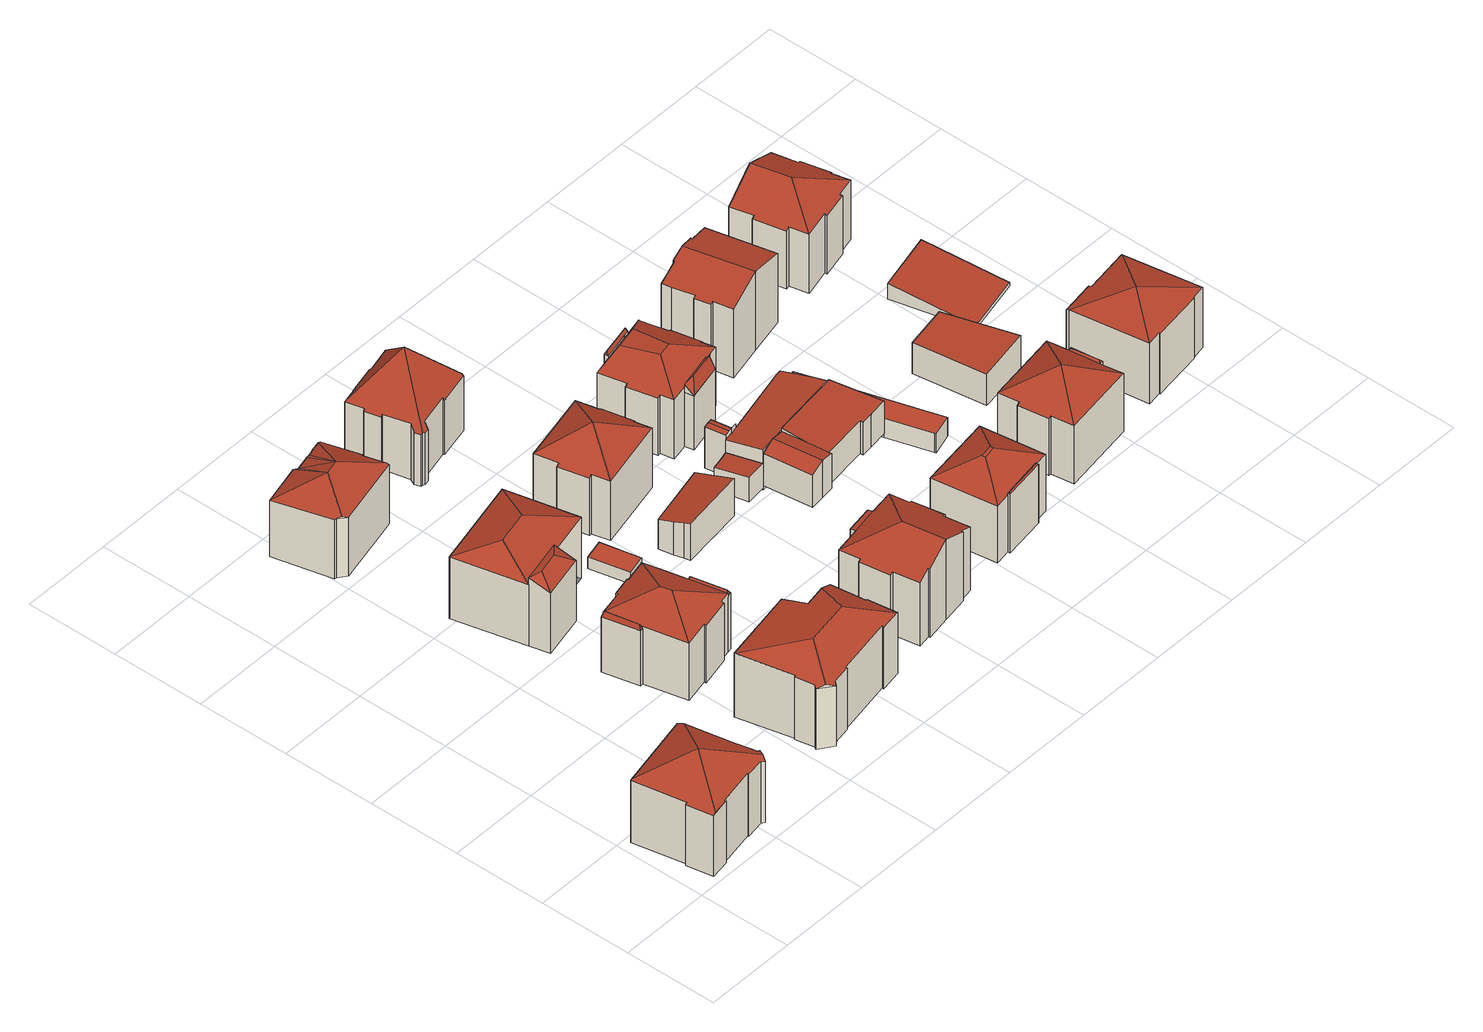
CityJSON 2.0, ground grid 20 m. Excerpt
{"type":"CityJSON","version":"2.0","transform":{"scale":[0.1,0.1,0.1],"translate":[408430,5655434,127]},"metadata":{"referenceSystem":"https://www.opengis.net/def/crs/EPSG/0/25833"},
"CityObjects":{
"building1":{"type":"Building","attributes":{"Dachtyp_tdc":"tdcFreeFormRoof","Gemeindeschluessel":14612000,"Dachneigung":25.8,"QualitaetDacherkennung":57,"Geometrietyp2DReferenz":"3000","measuredHeight":19.15,"function":"31001_9998","roofType":"5000"},"geometry":[{"type":"Solid","lod":"2","boundaries":[[[[0,1,2,3]],[[1,4,5,2]],[[4,6,7,5]],[[6,8,9,7]],[[8,10,11,9]],[[10,12,13,11]],[[12,14,15,13]],[[14,16,17,15]],[[16,18,19,17]],[[18,20,21,19]],[[20,22,23,21]],[[22,24,25,23]],[[24,26,27,25]],[[26,28,29,27]],[[28,0,3,29]],[[30,31,22,32]],[[33,0,28,26,24,31,30]],[[34,12,10,8,6,4,1,33,30]],[[14,34,30,32,20,18,16]],[[14,12,34]],[[22,20,32]],[[24,22,31]],[[1,0,33]],[[3,2,5,7,9,11,13,15,17,19,21,23,25,27,29]]]],"semantics":{"surfaces":[{"type":"WallSurface"},{"type":"RoofSurface"},{"type":"GroundSurface"}],"values":[[0,0,0,0,0,0,0,0,0,0,0,0,0,0,0,1,1,1,1,0,0,0,0,2]]}}]},
"building2":{"type":"Building","attributes":{"Gemeindeschluessel":14612000,"Geometrietyp2DReferenz":"3000","function":"31001_9998","roofType":"9999"},"children":["building2-1","building2-2","building2-3"]},
"building2-1":{"type":"BuildingPart","attributes":{"Dachtyp_tdc":"tdcFreeFormRoof","Dachneigung":64.78,"QualitaetDacherkennung":21,"Geometrietyp2DReferenz":"3000","measuredHeight":14.37,"roofType":"5000"},"parents":["building2"],"geometry":[{"type":"MultiSurface","lod":"2","boundaries":[[[35,36,37,38]],[[36,39,40,37]],[[41,35,38,42]],[[43,36,44]],[[45,44,36,35]],[[45,35,41]],[[41,39,43,44,45]],[[36,43,39]],[[38,37,40,42]]],"semantics":{"surfaces":[{"type":"WallSurface"},{"type":"RoofSurface"},{"type":"GroundSurface"}],"values":[0,0,0,1,1,1,1,0,2]}}]},
"building2-2":{"type":"BuildingPart","attributes":{"Dachtyp_tdc":"tdcHipRoof","Dachneigung":25.88,"QualitaetDacherkennung":59,"Geometrietyp2DReferenz":"3000","measuredHeight":17.31,"roofType":"3200"},"parents":["building2"],"geometry":[{"type":"MultiSurface","lod":"2","boundaries":[[[46,47,48,49]],[[47,50,51,48]],[[50,52,41,42,51]],[[53,40,39]],[[53,54,55,40]],[[54,56,57,55]],[[56,58,59,57]],[[58,60,61,59]],[[60,62,63,61]],[[62,64,65,66,63]],[[67,68,69]],[[67,70,71,68]],[[70,72,73,71]],[[72,74,75,73]],[[74,76,77,75]],[[76,78,79,77]],[[78,80,81,79]],[[80,82,83,81]],[[82,46,49,83]],[[78,76,74,72,70,67,84]],[[62,60,58,56,54,53,85]],[[67,64,62,85,84]],[[53,52,50,47,46,82,80,78,84,85]],[[49,48,51,42,40,55,57,59,61,63,66,68,71,73,75,77,79,81,83]]],"semantics":{"surfaces":[{"type":"WallSurface"},{"type":"RoofSurface"},{"type":"GroundSurface"}],"values":[0,0,0,0,0,0,0,0,0,0,0,0,0,0,0,0,0,0,0,1,1,1,1,2]}}]},
"building2-3":{"type":"BuildingPart","attributes":{"Dachtyp_tdc":"tdcFreeFormRoof","Dachneigung":71.68,"QualitaetDacherkennung":21,"Geometrietyp2DReferenz":"3000","measuredHeight":14.29,"roofType":"5000"},"parents":["building2"],"geometry":[{"type":"MultiSurface","lod":"2","boundaries":[[[86,87,88,89]],[[87,69,68,88]],[[65,86,89,66]],[[69,87,90]],[[91,90,87,86]],[[91,86,65]],[[65,69,90,91]],[[89,88,68,66]]],"semantics":{"surfaces":[{"type":"WallSurface"},{"type":"RoofSurface"},{"type":"GroundSurface"}],"values":[0,0,0,1,1,1,1,2]}}]},
"building3":{"type":"Building","attributes":{"Dachtyp_tdc":"tdcFreeFormRoof","Gemeindeschluessel":14612000,"Dachneigung":15.31,"QualitaetDacherkennung":35,"Geometrietyp2DReferenz":"3000","measuredHeight":18.5,"function":"31001_9998","roofType":"5000"},"geometry":[{"type":"Solid","lod":"2","boundaries":[[[[92,93,94,95]],[[93,96,97,94]],[[96,98,99,97]],[[98,100,101,99]],[[100,102,103,101]],[[102,104,105,103]],[[104,106,107,105]],[[106,108,109,107]],[[108,110,111,109]],[[110,112,113,111]],[[112,114,115,113]],[[114,116,117,115]],[[116,118,119,117]],[[118,120,121,119]],[[120,122,123,121]],[[122,124,125,123]],[[124,92,95,125]],[[126,120,118,116,114,127,128]],[[102,100,129,130,131,106,104]],[[128,127,112,110,108,131,130]],[[124,122,126,128,130,129,98,96,93,92]],[[100,98,129]],[[108,106,131]],[[114,112,127]],[[122,120,126]],[[95,94,97,99,101,103,105,107,109,111,113,115,117,119,121,123,125]]]],"semantics":{"surfaces":[{"type":"WallSurface"},{"type":"RoofSurface"},{"type":"GroundSurface"}],"values":[[0,0,0,0,0,0,0,0,0,0,0,0,0,0,0,0,0,1,1,1,1,0,0,0,0,2]]}}]},
"building4":{"type":"Building","attributes":{"Gemeindeschluessel":14612000,"Geometrietyp2DReferenz":"3000","function":"31001_9998","roofType":"9999"},"children":["building4-1","building4-2"]},
"building4-1":{"type":"BuildingPart","attributes":{"Dachtyp_tdc":"tdcHipRoof","Dachneigung":22.79,"QualitaetDacherkennung":57,"Geometrietyp2DReferenz":"3000","measuredHeight":18.11,"roofType":"3200"},"parents":["building4"],"geometry":[{"type":"MultiSurface","lod":"2","boundaries":[[[132,133,134,135]],[[133,136,137,134]],[[138,132,135,139]],[[136,133,140]],[[132,138,141]],[[133,132,141,140]],[[138,142,136,140,141]],[[135,134,137,143,139]]],"semantics":{"surfaces":[{"type":"WallSurface"},{"type":"RoofSurface"},{"type":"GroundSurface"}],"values":[0,0,0,1,1,1,1,2]}}]},
"building4-2":{"type":"BuildingPart","attributes":{"Dachtyp_tdc":"tdcHipRoof","Dachneigung":39.64,"QualitaetDacherkennung":35,"Geometrietyp2DReferenz":"3000","measuredHeight":16.79,"roofType":"3200"},"parents":["building4"],"geometry":[{"type":"MultiSurface","lod":"2","boundaries":[[[144,145,146,147]],[[145,148,138,139,146]],[[149,144,147,143,142]],[[148,145,150]],[[144,149,151]],[[145,144,151,150]],[[149,148,150,151]],[[147,146,139,143]]],"semantics":{"surfaces":[{"type":"WallSurface"},{"type":"RoofSurface"},{"type":"GroundSurface"}],"values":[0,0,0,1,1,1,1,2]}}]},
"building5":{"type":"Building","attributes":{"Dachtyp_tdc":"tdcFreeFormRoof","Gemeindeschluessel":14612000,"Dachneigung":26.61,"QualitaetDacherkennung":55,"Geometrietyp2DReferenz":"3000","measuredHeight":17.45,"function":"31001_9998","roofType":"5000"},"geometry":[{"type":"Solid","lod":"2","boundaries":[[[[152,153,154,155]],[[153,156,157,154]],[[156,158,159,157]],[[158,160,161,159]],[[160,162,163,161]],[[162,164,165,163]],[[164,166,167,165]],[[166,168,169,167]],[[168,170,171,169]],[[170,172,173,171]],[[172,174,175,173]],[[174,176,177,175]],[[176,178,179,177]],[[178,180,181,179]],[[180,152,155,181]],[[152,182,183,156,153]],[[172,184,185,186,176,174]],[[178,186,185,183,182,180]],[[166,170,168]],[[164,184,170,166]],[[164,185,184]],[[162,185,164]],[[160,185,162]],[[160,183,185]],[[158,183,160]],[[183,158,156]],[[178,176,186]],[[172,170,184]],[[152,180,182]],[[155,154,157,159,161,163,165,167,169,171,173,175,177,179,181]]]],"semantics":{"surfaces":[{"type":"WallSurface"},{"type":"RoofSurface"},{"type":"GroundSurface"}],"values":[[0,0,0,0,0,0,0,0,0,0,0,0,0,0,0,1,1,1,1,1,1,1,1,1,1,1,0,0,0,2]]}}]},
"building6":{"type":"Building","attributes":{"Dachtyp_tdc":"tdcPolyFlatRoof","Gemeindeschluessel":14612000,"Dachneigung":0,"QualitaetDacherkennung":83,"Geometrietyp2DReferenz":"3000","measuredHeight":2.85,"function":"31001_9998","roofType":"1000"},"geometry":[{"type":"Solid","lod":"2","boundaries":[[[[187,188,189,190]],[[188,191,192,189]],[[191,193,194,192]],[[193,187,190,194]],[[193,191,188,187]],[[190,189,192,194]]]],"semantics":{"surfaces":[{"type":"WallSurface"},{"type":"RoofSurface"},{"type":"GroundSurface"}],"values":[[0,0,0,0,1,2]]}}]},
"building7":{"type":"Building","attributes":{"Gemeindeschluessel":14612000,"Geometrietyp2DReferenz":"3000","function":"31001_9998","roofType":"9999"},"children":["building7-1","building7-2"]},
"building7-1":{"type":"BuildingPart","attributes":{"Dachtyp_tdc":"tdcHipAndGableRoof","Dachneigung":23.92,"QualitaetDacherkennung":34,"Geometrietyp2DReferenz":"3000","measuredHeight":19.04,"roofType":"5000"},"parents":["building7"],"geometry":[{"type":"MultiSurface","lod":"2","boundaries":[[[195,196,197,198]],[[196,199,200,197]],[[199,201,202,200]],[[201,203,204,202]],[[203,205,206,204]],[[205,207,208,206]],[[207,209,210,208]],[[209,211,212,210]],[[211,213,214,212]],[[213,215,216,214]],[[215,217,218,216]],[[217,219,220,218]],[[219,221,222,220]],[[221,223,224,225,222]],[[226,227,228,229,230]],[[227,231,232,228]],[[231,233,234,232]],[[233,195,198,234]],[[227,226,223,221,235]],[[221,219,217,215,213,211,209,207,205,235]],[[205,203,201,199,196,195,233,231,227,235]],[[198,197,200,202,204,206,208,210,212,214,216,218,220,222,225,229,228,232,234]]],"semantics":{"surfaces":[{"type":"WallSurface"},{"type":"RoofSurface"},{"type":"GroundSurface"}],"values":[0,0,0,0,0,0,0,0,0,0,0,0,0,0,0,0,0,0,1,1,1,2]}}]},
"building7-2":{"type":"BuildingPart","attributes":{"Dachtyp_tdc":"tdcPolyFlatRoof","Dachneigung":10.56,"QualitaetDacherkennung":26,"Geometrietyp2DReferenz":"3000","measuredHeight":14.96,"roofType":"2100"},"parents":["building7"],"geometry":[{"type":"MultiSurface","lod":"2","boundaries":[[[224,236,237,225]],[[236,238,239,237]],[[238,230,229,239]],[[230,238,236,224]],[[225,237,239,229]]],"semantics":{"surfaces":[{"type":"WallSurface"},{"type":"RoofSurface"},{"type":"GroundSurface"}],"values":[0,0,0,1,2]}}]},
"building8":{"type":"Building","attributes":{"Dachtyp_tdc":"tdcPolyFlatRoof","Gemeindeschluessel":14612000,"Dachneigung":13.71,"QualitaetDacherkennung":76,"Geometrietyp2DReferenz":"3000","measuredHeight":9.04,"function":"31001_9998","roofType":"2100"},"geometry":[{"type":"Solid","lod":"2","boundaries":[[[[240,241,242,243]],[[241,244,245,242]],[[244,246,247,245]],[[246,248,249,247]],[[248,250,251,249]],[[250,240,243,251]],[[250,248,246,244,241,240]],[[243,242,245,247,249,251]]]],"semantics":{"surfaces":[{"type":"WallSurface"},{"type":"RoofSurface"},{"type":"GroundSurface"}],"values":[[0,0,0,0,0,0,1,2]]}}]},
"building9":{"type":"Building","attributes":{"Dachtyp_tdc":"tdcTentRoof","Gemeindeschluessel":14612000,"Dachneigung":29.98,"QualitaetDacherkennung":61,"Geometrietyp2DReferenz":"3000","measuredHeight":18.69,"function":"31001_9998","roofType":"3500"},"geometry":[{"type":"Solid","lod":"2","boundaries":[[[[252,253,254,255]],[[253,256,257,254]],[[256,258,259,257]],[[258,260,261,259]],[[260,262,263,261]],[[262,264,265,263]],[[264,266,267,265]],[[266,268,269,267]],[[268,270,271,269]],[[270,272,273,271]],[[272,274,275,273]],[[274,252,255,275]],[[260,258,256,253,252,274,276]],[[262,260,276]],[[272,270,268,266,264,262,276]],[[274,272,276]],[[255,254,257,259,261,263,265,267,269,271,273,275]]]],"semantics":{"surfaces":[{"type":"WallSurface"},{"type":"RoofSurface"},{"type":"GroundSurface"}],"values":[[0,0,0,0,0,0,0,0,0,0,0,0,1,1,1,1,2]]}}]},
"building10":{"type":"Building","attributes":{"Dachtyp_tdc":"tdcTentRoof","Gemeindeschluessel":14612000,"Dachneigung":52.55,"QualitaetDacherkennung":49,"Geometrietyp2DReferenz":"3000","measuredHeight":23.09,"function":"31001_9998","roofType":"4000"},"geometry":[{"type":"Solid","lod":"2","boundaries":[[[[277,278,279,280]],[[278,281,282,279]],[[281,283,284,282]],[[283,285,286,284]],[[285,287,288,286]],[[287,289,290,288]],[[289,291,292,290]],[[291,293,294,292]],[[293,295,296,294]],[[295,297,298,296]],[[297,299,300,298]],[[299,301,302,300]],[[301,303,304,302]],[[303,305,306,304]],[[305,307,308,306]],[[307,309,310,308]],[[309,311,312,310]],[[311,313,314,312]],[[313,315,316,314]],[[315,317,318,316]],[[317,319,320,318]],[[319,321,322,320]],[[321,323,324,322]],[[323,325,326,324]],[[325,277,280,326]],[[297,295,293,291,289,287,327]],[[307,305,303,301,299,297,327]],[[321,319,317,315,313,311,309,307,327]],[[287,285,283,281,278,277,325,323,321,327]],[[280,279,282,284,286,288,290,292,294,296,298,300,302,304,306,308,310,312,314,316,318,320,322,324,326]]]],"semantics":{"surfaces":[{"type":"WallSurface"},{"type":"RoofSurface"},{"type":"GroundSurface"}],"values":[[0,0,0,0,0,0,0,0,0,0,0,0,0,0,0,0,0,0,0,0,0,0,0,0,0,1,1,1,1,2]]}}]},
"building11":{"type":"Building","attributes":{"Dachtyp_tdc":"tdcPolyFlatRoof","Gemeindeschluessel":14612000,"Dachneigung":4.1,"QualitaetDacherkennung":67,"Geometrietyp2DReferenz":"3000","measuredHeight":5.88,"function":"31001_9998","roofType":"2100"},"geometry":[{"type":"Solid","lod":"2","boundaries":[[[[328,329,330,331]],[[329,332,333,330]],[[332,334,335,333]],[[334,336,337,335]],[[336,328,331,337]],[[336,334,332,329,328]],[[331,330,333,335,337]]]],"semantics":{"surfaces":[{"type":"WallSurface"},{"type":"RoofSurface"},{"type":"GroundSurface"}],"values":[[0,0,0,0,0,1,2]]}}]},
"building12":{"type":"Building","attributes":{"Gemeindeschluessel":14612000,"Geometrietyp2DReferenz":"3000","function":"31001_9998","roofType":"9999"},"children":["building12-1","building12-2"]},
"building12-1":{"type":"BuildingPart","attributes":{"Dachtyp_tdc":"tdcCutTentRoof","Dachneigung":26.69,"QualitaetDacherkennung":67,"Geometrietyp2DReferenz":"3000","measuredHeight":16.82,"roofType":"9999"},"parents":["building12"],"geometry":[{"type":"MultiSurface","lod":"2","boundaries":[[[338,339,340,341]],[[339,342,343,340]],[[342,344,345,343]],[[344,346,347,345]],[[346,348,349,347]],[[342,339,350,351]],[[344,342,351,352]],[[346,344,352,353]],[[339,338,348,346,353,350]],[[353,352,351,350]],[[341,340,343,345,347,349]]],"semantics":{"surfaces":[{"type":"WallSurface"},{"type":"RoofSurface"},{"type":"GroundSurface"}],"values":[0,0,0,0,0,1,1,1,1,1,2]}}]},
"building12-2":{"type":"BuildingPart","attributes":{"Dachtyp_tdc":"tdcFreeFormRoof","Dachneigung":45.88,"QualitaetDacherkennung":17,"Geometrietyp2DReferenz":"3000","measuredHeight":14.28,"roofType":"5000"},"parents":["building12"],"geometry":[{"type":"MultiSurface","lod":"2","boundaries":[[[354,355,356,349,348]],[[355,357,358,356]],[[357,359,338,341,358]],[[360,359,357]],[[361,360,357,355]],[[361,355,354]],[[360,361,354,359]],[[349,356,358,341]]],"semantics":{"surfaces":[{"type":"WallSurface"},{"type":"RoofSurface"},{"type":"GroundSurface"}],"values":[0,0,0,1,1,1,1,2]}}]},
"building13":{"type":"Building","attributes":{"Gemeindeschluessel":14612000,"Geometrietyp2DReferenz":"3000","function":"31001_9998","roofType":"9999"},"children":["building13-1","building13-2","building13-3"]},
"building13-1":{"type":"BuildingPart","attributes":{"Dachtyp_tdc":"tdcFreeFormRoof","Dachneigung":65.72,"QualitaetDacherkennung":7,"Geometrietyp2DReferenz":"3000","measuredHeight":15.41,"roofType":"5000"},"parents":["building13"],"geometry":[{"type":"MultiSurface","lod":"2","boundaries":[[[362,363,364,365]],[[363,366,367,364]],[[366,368,367]],[[369,362,365,370,371]],[[372,366,363]],[[373,372,363,362]],[[373,362,369]],[[372,373,369,366]],[[365,364,367,370]]],"semantics":{"surfaces":[{"type":"WallSurface"},{"type":"RoofSurface"},{"type":"GroundSurface"}],"values":[0,0,0,0,1,1,1,1,2]}}]},
"building13-2":{"type":"BuildingPart","attributes":{"Dachtyp_tdc":"tdcHipAndGableRoof","Dachneigung":66.02,"QualitaetDacherkennung":31,"Geometrietyp2DReferenz":"3000","measuredHeight":15.55,"roofType":"5000"},"parents":["building13"],"geometry":[{"type":"MultiSurface","lod":"2","boundaries":[[[374,375,376,377]],[[378,379,380,381]],[[379,382,383,380]],[[382,374,377,383]],[[384,385,386]],[[382,387,388,386,385]],[[384,386,388,389]],[[378,390,389,388,387,379]],[[379,387,382]],[[374,385,384,375]],[[382,385,374]],[[384,391,375]],[[377,376,381,380,383]]],"semantics":{"surfaces":[{"type":"WallSurface"},{"type":"RoofSurface"},{"type":"GroundSurface"}],"values":[0,0,0,0,1,1,1,0,0,0,0,0,2]}}]},
"building13-3":{"type":"BuildingPart","attributes":{"Dachtyp_tdc":"tdcCutTentRoof","Dachneigung":28.32,"QualitaetDacherkennung":54,"Geometrietyp2DReferenz":"3000","measuredHeight":17.52,"roofType":"9999"},"parents":["building13"],"geometry":[{"type":"MultiSurface","lod":"2","boundaries":[[[392,393,394,395]],[[393,396,397,394]],[[396,398,399,397]],[[398,400,401,399]],[[400,402,403,401]],[[402,404,405,403]],[[404,390,378,381,405]],[[391,376,375]],[[391,406,407,376]],[[406,408,409,407]],[[408,410,411,409]],[[410,412,413,411]],[[412,414,415,413]],[[414,416,417,415]],[[416,418,370,417]],[[418,371,370]],[[368,419,367]],[[419,420,421,367]],[[420,422,423,421]],[[422,424,425,423]],[[424,392,395,425]],[[406,391,390,404,402,400,426,427]],[[416,414,412,410,408,406,427,428]],[[420,419,368,371,418,416,428,429]],[[400,398,396,393,392,424,422,420,429,426]],[[429,428,427,426]],[[395,394,397,399,401,403,405,381,376,407,409,411,413,415,417,370,367,421,423,425]]],"semantics":{"surfaces":[{"type":"WallSurface"},{"type":"RoofSurface"},{"type":"GroundSurface"}],"values":[0,0,0,0,0,0,0,0,0,0,0,0,0,0,0,0,0,0,0,0,0,1,1,1,1,1,2]}}]},
"building14":{"type":"Building","attributes":{"Gemeindeschluessel":14612000,"Geometrietyp2DReferenz":"3000","function":"31001_9998","roofType":"9999"},"children":["building14-1","building14-2"]},
"building14-1":{"type":"BuildingPart","attributes":{"Dachtyp_tdc":"tdcGableRoof","Dachneigung":20.46,"QualitaetDacherkennung":71,"Geometrietyp2DReferenz":"3000","measuredHeight":8.79,"roofType":"3100"},"parents":["building14"],"geometry":[{"type":"MultiSurface","lod":"2","boundaries":[[[430,431,432,433]],[[431,434,435,432]],[[434,436,437,435]],[[436,438,439,437]],[[438,440,441,439]],[[440,442,443,441]],[[430,433,444]],[[440,438,436,434]],[[434,431,430,445,442,440]],[[432,435,437,439,441,443,433]]],"semantics":{"surfaces":[{"type":"WallSurface"},{"type":"RoofSurface"},{"type":"GroundSurface"}],"values":[0,0,0,0,0,0,0,1,1,2]}}]},
"building14-2":{"type":"BuildingPart","attributes":{"Dachtyp_tdc":"tdcPolyFlatRoof","Dachneigung":7.55,"QualitaetDacherkennung":71,"Geometrietyp2DReferenz":"3000","measuredHeight":9.02,"roofType":"2100"},"parents":["building14"],"geometry":[{"type":"MultiSurface","lod":"2","boundaries":[[[446,447,448,449]],[[447,444,433,448]],[[450,451,452,443,442]],[[451,453,454,452]],[[453,455,456,454]],[[455,457,458,456]],[[457,446,449,458]],[[457,455,453,451,450,445,444,447,446]],[[449,448,433,443,452,454,456,458]]],"semantics":{"surfaces":[{"type":"WallSurface"},{"type":"RoofSurface"},{"type":"GroundSurface"}],"values":[0,0,0,0,0,0,0,1,2]}}]},
"building15":{"type":"Building","attributes":{"Gemeindeschluessel":14612000,"Geometrietyp2DReferenz":"3000","function":"31001_9998","roofType":"9999"},"children":["building15-1","building15-2"]},
"building15-1":{"type":"BuildingPart","attributes":{"Dachtyp_tdc":"tdcPolyFlatRoof","Dachneigung":6.27,"QualitaetDacherkennung":76,"Geometrietyp2DReferenz":"3000","measuredHeight":9.76,"roofType":"2100"},"parents":["building15"],"geometry":[{"type":"MultiSurface","lod":"2","boundaries":[[[459,460,461,462]],[[460,463,464,461]],[[463,465,466,464]],[[465,467,468,466]],[[467,469,470,468]],[[469,471,472,470]],[[471,473,474,472]],[[473,475,476,474]],[[475,477,478,476]],[[475,473,471,469,467,465,463,460,459,479,477]],[[478,480,462,461,464,466,468,470,472,474,476]]],"semantics":{"surfaces":[{"type":"WallSurface"},{"type":"RoofSurface"},{"type":"GroundSurface"}],"values":[0,0,0,0,0,0,0,0,0,1,2]}}]},
"building15-2":{"type":"BuildingPart","attributes":{"Dachtyp_tdc":"tdcGableRoof","Dachneigung":10.71,"QualitaetDacherkennung":65,"Geometrietyp2DReferenz":"3000","measuredHeight":10.07,"roofType":"3100"},"parents":["building15"],"geometry":[{"type":"MultiSurface","lod":"2","boundaries":[[[481,459,462]],[[482,483,484,478,477]],[[483,485,486,484]],[[485,487,488,486]],[[487,489,490,488]],[[489,481,462,490]],[[485,483,482,491]],[[491,481,489,487,485]],[[462,480,478,484,486,488,490]]],"semantics":{"surfaces":[{"type":"WallSurface"},{"type":"RoofSurface"},{"type":"GroundSurface"}],"values":[0,0,0,0,0,0,1,1,2]}}]},
"building16":{"type":"Building","attributes":{"Dachtyp_tdc":"tdcPolyFlatRoof","Gemeindeschluessel":14612000,"Dachneigung":0,"QualitaetDacherkennung":77,"Geometrietyp2DReferenz":"3000","measuredHeight":4.49,"function":"31001_9998","roofType":"1000"},"geometry":[{"type":"Solid","lod":"2","boundaries":[[[[492,493,494,466]],[[493,495,496,494]],[[495,497,498,496]],[[497,499,500,498]],[[499,501,502,500]],[[501,503,504,502]],[[503,505,470,504]],[[505,506,468,470]],[[506,492,466,468]],[[506,505,503,501,499,497,495,493,492]],[[466,494,496,498,500,502,504,470,468]]]],"semantics":{"surfaces":[{"type":"WallSurface"},{"type":"RoofSurface"},{"type":"GroundSurface"}],"values":[[0,0,0,0,0,0,0,0,0,1,2]]}}]},
"building17":{"type":"Building","attributes":{"Gemeindeschluessel":14612000,"Geometrietyp2DReferenz":"3000","function":"31001_9998","roofType":"9999"},"children":["building17-1","building17-2"]},
"building17-1":{"type":"BuildingPart","attributes":{"Dachtyp_tdc":"tdcTentRoof","Dachneigung":28.82,"QualitaetDacherkennung":59,"Geometrietyp2DReferenz":"3000","measuredHeight":18.32,"roofType":"3500"},"parents":["building17"],"geometry":[{"type":"MultiSurface","lod":"2","boundaries":[[[507,508,509,510]],[[507,511,512,508]],[[513,514,515,516]],[[511,517,518,512]],[[517,519,520,518]],[[519,513,516,520]],[[514,521,522,515]],[[521,523,524,522]],[[523,525,526,524]],[[523,521,527]],[[507,510,525,523,527]],[[511,507,527]],[[521,514,513,519,517,511,527]],[[526,509,508,512,518,520,516,515,522,524]]],"semantics":{"surfaces":[{"type":"WallSurface"},{"type":"RoofSurface"},{"type":"GroundSurface"}],"values":[0,0,0,0,0,0,0,0,0,1,1,1,1,2]}}]},
"building17-2":{"type":"BuildingPart","attributes":{"Dachtyp_tdc":"tdcFreeFormRoof","Dachneigung":35.65,"QualitaetDacherkennung":28,"Geometrietyp2DReferenz":"3000","measuredHeight":14.12,"roofType":"5000"},"parents":["building17"],"geometry":[{"type":"MultiSurface","lod":"2","boundaries":[[[525,528,529,526]],[[528,530,531,529]],[[530,510,509,531]],[[532,510,530]],[[533,532,530,528]],[[533,528,525]],[[532,533,525,510]],[[526,529,531,509]]],"semantics":{"surfaces":[{"type":"WallSurface"},{"type":"RoofSurface"},{"type":"GroundSurface"}],"values":[0,0,0,1,1,1,1,2]}}]},
"building18":{"type":"Building","attributes":{"Dachtyp_tdc":"tdcGableRoof","Gemeindeschluessel":14612000,"Dachneigung":15.9,"QualitaetDacherkennung":39,"Geometrietyp2DReferenz":"3000","measuredHeight":18.76,"function":"31001_9998","roofType":"3100"},"geometry":[{"type":"Solid","lod":"2","boundaries":[[[[534,535,536,537]],[[535,538,539,536]],[[538,540,541,539]],[[540,542,543,541]],[[542,544,545,543]],[[544,546,547,545]],[[546,548,549,547]],[[548,550,551,549]],[[550,552,553,551]],[[552,554,555,553]],[[554,556,557,555]],[[556,558,559,557]],[[558,560,561,559]],[[560,562,563,561]],[[556,554,552,550,548,546,544,542]],[[542,540,538,535,534,564,565,566,562,560,558,556]],[[563,567,568,569,537,536,539,541,543,545,547,549,551,553,555,557,559,561]],[[562,566,567,563]],[[566,565,568,567]],[[565,564,569,568]],[[564,534,537,569]]]],"semantics":{"surfaces":[{"type":"WallSurface"},{"type":"RoofSurface"},{"type":"GroundSurface"}],"values":[[0,0,0,0,0,0,0,0,0,0,0,0,0,0,1,1,2,0,0,0,0]]}}]},
"building19":{"type":"Building","attributes":{"Dachtyp_tdc":"tdcPolyFlatRoof","Gemeindeschluessel":14612000,"Dachneigung":3.82,"QualitaetDacherkennung":78,"Geometrietyp2DReferenz":"3000","measuredHeight":8.15,"function":"31001_9998","roofType":"2100"},"geometry":[{"type":"Solid","lod":"2","boundaries":[[[[570,571,572,573]],[[571,574,575,572]],[[574,576,577,575]],[[576,570,573,577]],[[576,574,571,570]],[[573,572,575,577]]]],"semantics":{"surfaces":[{"type":"WallSurface"},{"type":"RoofSurface"},{"type":"GroundSurface"}],"values":[[0,0,0,0,1,2]]}}]},
"building20":{"type":"Building","attributes":{"Dachtyp_tdc":"tdcTentRoof","Gemeindeschluessel":14612000,"Dachneigung":19.88,"QualitaetDacherkennung":52,"Geometrietyp2DReferenz":"3000","measuredHeight":17.25,"function":"31001_9998","roofType":"3500"},"geometry":[{"type":"Solid","lod":"2","boundaries":[[[[578,579,580,581]],[[579,582,583,580]],[[582,584,585,583]],[[584,586,587,585]],[[586,588,589,587]],[[588,590,591,589]],[[590,592,593,591]],[[592,594,595,593]],[[594,596,597,595]],[[596,598,599,597]],[[598,578,581,599]],[[586,584,582,579,578,598,600]],[[588,586,600]],[[596,594,592,590,588,600]],[[581,580,583,585,587,589,591,593,595,597,599]],[[598,596,600]]]],"semantics":{"surfaces":[{"type":"WallSurface"},{"type":"RoofSurface"},{"type":"GroundSurface"}],"values":[[0,0,0,0,0,0,0,0,0,0,0,1,1,1,2,1]]}}]},
"building21":{"type":"Building","attributes":{"Dachtyp_tdc":"tdcHipAndGableRoof","Gemeindeschluessel":14612000,"Dachneigung":26.3,"QualitaetDacherkennung":46,"Geometrietyp2DReferenz":"3000","measuredHeight":18.09,"function":"31001_9998","roofType":"5000"},"geometry":[{"type":"Solid","lod":"2","boundaries":[[[[601,602,603,604]],[[602,605,606,603]],[[605,607,608,606]],[[607,609,610,608]],[[609,611,612,610]],[[611,613,614,612]],[[613,615,616,614]],[[615,617,618,616]],[[617,619,620,618]],[[619,621,622,620]],[[621,623,624,622]],[[623,625,626,624]],[[625,627,628,626]],[[627,629,630,628]],[[629,631,632,630]],[[631,633,634,632]],[[633,601,604,634]],[[629,627,625,623,621,619,635]],[[619,617,615,613,611,609,607,635]],[[607,605,602,601,633,631,629,635]],[[604,603,606,608,610,612,614,616,618,620,622,624,626,628,630,632,634]]]],"semantics":{"surfaces":[{"type":"WallSurface"},{"type":"RoofSurface"},{"type":"GroundSurface"}],"values":[[0,0,0,0,0,0,0,0,0,0,0,0,0,0,0,0,0,1,1,1,2]]}}]},
"building22":{"type":"Building","attributes":{"Dachtyp_tdc":"tdcPolyFlatRoof","Gemeindeschluessel":14612000,"Dachneigung":9.25,"QualitaetDacherkennung":54,"Geometrietyp2DReferenz":"3000","measuredHeight":3.67,"function":"31001_9998","roofType":"2100"},"geometry":[{"type":"Solid","lod":"2","boundaries":[[[[636,637,638,639]],[[637,640,641,638]],[[640,642,643,641]],[[642,636,639,643]],[[642,640,637,636]],[[639,638,641,643]]]],"semantics":{"surfaces":[{"type":"WallSurface"},{"type":"RoofSurface"},{"type":"GroundSurface"}],"values":[[0,0,0,0,1,2]]}}]}
},
"vertices":[
[219,54,165],[203,28,165],[203,28,20],[219,54,20],[196,32,167],[196,32,20],[156,25,168],[156,25,20],[156,28,169],[156,28,20],[76,13,169],[76,13,20],[77,10,168],[77,10,20],[36,3,165],[36,3,20],[25,60,165],[25,60,20],[29,61,167],[29,61,20],[8,173,168],[8,173,20],[176,210,166],[176,210,20],[201,93,170],[201,93,20],[203,93,169],[203,93,20],[213,55,168],[213,55,20],[113,107,211],[178,197,173],[9,173,169],[211,40,170],[42,4,168],
[492,456,151],[510,374,151],[510,374,18],[492,456,18],[501,372,151],[501,372,18],[483,454,151],[483,454,18],[501,372,152],[504,377,161],[488,450,161],
[468,522,157],[468,518,157],[468,518,18],[468,522,18],[471,508,157],[471,508,18],[483,454,157],[501,372,158],[478,367,157],[478,367,18],[479,362,155],[479,362,18],[414,348,154],[414,348,18],[413,352,156],[413,352,18],[359,340,155],[359,340,18],[338,431,155],[338,431,150],[338,431,18],[321,509,155],[321,509,18],[321,509,150],[374,520,156],[374,520,18],[373,525,154],[373,525,18],[415,534,155],[415,534,18],[415,530,157],[415,530,18],[463,541,157],[463,541,18],[464,537,157],[464,537,18],[466,528,157],[466,528,18],[409,451,191],[414,428,191],
[332,430,150],[314,507,150],[314,507,18],[332,430,18],[319,505,161],[334,434,161],
[485,83,164],[486,81,163],[486,81,16],[485,83,16],[445,74,163],[445,74,16],[440,67,160],[440,67,16],[410,88,161],[410,88,16],[414,94,164],[414,94,16],[405,134,165],[405,134,16],[408,135,167],[408,135,16],[380,253,169],[380,253,16],[542,283,169],[542,283,16],[552,229,184],[552,229,16],[627,243,169],[627,243,16],[640,171,166],[640,171,16],[645,172,163],[645,172,16],[656,110,161],[656,110,16],[609,102,162],[609,102,16],[609,105,164],[609,105,16],[653,110,162],[598,237,184],[570,167,201],[425,78,167],[474,150,201],[380,252,169],
[249,806,160],[445,852,160],[445,852,13],[249,806,13],[481,699,159],[481,699,13],[286,652,159],[286,652,13],[388,756,194],[316,739,194],[381,675,159],[381,675,13],
[391,632,157],[296,610,157],[296,610,13],[391,632,13],[286,652,176],[381,675,176],[309,642,181],[357,654,181],
[199,1027,153],[196,1028,152],[196,1028,12],[199,1027,12],[165,1154,146],[165,1154,12],[254,1175,146],[254,1175,12],[257,1166,151],[257,1166,12],[289,1174,151],[289,1174,12],[297,1175,151],[297,1175,12],[304,1177,151],[304,1177,12],[310,1179,151],[310,1179,12],[326,1183,151],[326,1183,12],[339,1186,147],[339,1186,12],[361,1103,150],[361,1103,12],[356,1102,153],[356,1102,12],[368,1050,152],[368,1050,12],[218,1014,152],[218,1014,12],[207,1021,157],[253,1094,187],[332,1184,151],[285,1102,187],[367,1055,155],
[507,706,42],[550,716,42],[550,716,14],[507,706,14],[568,632,42],[568,632,14],[526,622,42],[526,622,14],
[905,214,162],[898,213,165],[898,213,13],[905,214,13],[907,158,165],[907,158,13],[878,153,178],[878,153,13],[878,149,178],[878,149,13],[822,140,204],[822,140,13],[767,130,177],[767,130,13],[766,134,177],[766,134,13],[739,129,163],[739,129,13],[729,185,163],[729,185,13],[723,184,160],[723,184,13],[712,250,160],[712,250,13],[718,251,163],[718,251,13],[711,295,163],[711,295,13],[769,305,164],[769,305,163],[769,305,13],[828,315,165],[879,323,165],[879,323,13],[828,315,13],[828,315,163],[886,281,165],[886,281,13],[893,282,162],[893,282,13],[807,230,204],
[767,317,161],[767,317,13],[826,327,161],[826,327,13],
[641,597,96],[636,616,91],[636,616,12],[641,597,12],[629,647,83],[629,647,12],[765,679,83],[765,679,12],[783,602,102],[783,602,12],[644,584,99],[644,584,12],
[584,764,151],[578,763,147],[578,763,10],[584,764,10],[563,827,147],[563,827,10],[570,828,151],[570,828,10],[559,878,151],[559,878,10],[712,912,152],[712,912,10],[723,865,152],[723,865,10],[728,866,149],[728,866,10],[743,800,149],[743,800,10],[738,798,152],[738,798,10],[746,762,152],[746,762,10],[593,726,151],[593,726,10],[653,820,196],
[484,1100,142],[471,1155,140],[471,1155,9],[484,1100,9],[468,1154,136],[468,1154,9],[460,1189,135],[460,1189,9],[463,1190,139],[463,1190,9],[454,1228,138],[454,1228,9],[493,1237,138],[493,1237,9],[492,1241,132],[492,1241,9],[551,1255,132],[551,1255,9],[552,1250,138],[552,1250,9],[605,1263,138],[605,1263,9],[614,1223,140],[614,1223,9],[619,1224,134],[619,1224,9],[633,1165,137],[633,1165,9],[628,1164,143],[628,1164,9],[641,1116,144],[641,1116,9],[642,1113,139],[642,1113,9],[572,1097,139],[572,1097,9],[571,1100,143],[571,1100,9],[503,1084,143],[503,1084,9],[501,1074,131],[501,1074,9],[491,1072,132],[491,1072,9],[485,1073,135],[485,1073,9],[482,1073,132],[482,1073,9],[478,1087,131],[478,1087,9],[548,1170,239],
[833,610,65],[816,678,60],[816,678,7],[833,610,7],[840,683,60],[840,683,7],[859,688,60],[859,688,7],[876,615,66],[876,615,7],
[1029,176,145],[996,171,145],[996,171,10],[1029,176,10],[975,310,145],[975,310,10],[1135,333,145],[1135,333,10],[1155,196,145],[1155,196,10],[1122,191,145],[1122,191,10],[1052,247,178],[1051,256,178],[1079,259,179],[1080,252,179],
[1122,191,150],[1123,185,150],[1123,185,10],[1030,171,150],[1030,171,10],[1029,176,150],[1032,174,153],[1120,187,153],
[837,953,152],[909,969,152],[909,969,6],[837,953,6],[911,962,152],[911,962,6],[911,962,146],[838,945,152],[838,945,6],[838,945,145],[907,965,160],[841,950,160],
[873,774,134],[869,793,134],[869,793,6],[873,774,6],[947,811,134],[949,802,134],[949,802,6],[947,811,6],[951,792,134],[951,792,6],[869,793,154],[873,774,135],[890,791,161],[949,802,156],[948,804,161],[947,811,154],[947,811,147],[869,793,147],
[964,912,147],[969,913,144],[969,913,6],[964,912,6],[983,849,144],[983,849,6],[978,848,147],[978,848,6],[985,820,147],[985,820,6],[965,816,147],[965,816,6],[947,812,147],[947,812,6],[832,785,147],[832,785,6],[826,813,146],[826,813,6],[820,812,143],[820,812,6],[805,876,142],[805,876,6],[811,877,146],[811,877,6],[798,936,145],[798,936,6],[838,945,146],[911,962,145],[951,971,146],[951,971,6],[951,967,146],[951,967,6],[956,945,146],[956,945,6],[909,863,181],[878,856,181],[854,930,176],[901,941,176],
[949,527,96],[950,519,96],[950,519,13],[949,527,13],[921,515,101],[921,515,13],[890,511,89],[890,511,13],[876,615,90],[876,615,13],[907,620,101],[907,620,13],[936,624,96],[936,624,13],[949,527,91],[944,566,96],
[1053,534,90],[1052,540,91],[1052,540,13],[1053,534,13],[936,624,104],[1040,638,104],[1040,638,13],[1087,644,104],[1087,644,13],[1120,543,90],[1120,543,13],[1078,537,90],[1078,537,13],
[895,696,90],[1011,724,90],[1011,724,3],[895,696,3],[1047,733,90],[1047,733,3],[1060,734,90],[1060,734,3],[1078,679,97],[1078,679,3],[1087,644,101],[1087,644,3],[1040,638,100],[1040,638,3],[936,624,99],[936,624,3],[876,615,98],[876,615,3],[859,688,90],[859,688,3],[869,690,90],[869,690,3],
[895,696,99],[859,688,101],[852,731,101],[852,731,3],[862,732,104],[862,732,3],[873,734,102],[873,734,3],[880,692,102],[880,692,3],[869,690,104],
[1060,734,48],[1109,746,48],[1109,746,3],[1125,693,48],[1125,693,3],[1196,461,48],[1196,461,3],[1150,447,48],[1150,447,3],[1149,450,48],[1149,450,3],[1120,543,48],[1120,543,3],[1087,644,48],[1078,679,48],
[1403,228,149],[1403,228,10],[1395,276,10],[1395,276,149],[1242,204,148],[1242,204,10],[1219,318,145],[1226,319,148],[1226,319,10],[1219,318,10],[1235,253,148],[1235,253,10],[1229,252,145],[1229,252,10],[1219,364,148],[1219,364,10],[1379,387,149],[1379,387,10],[1386,342,149],[1386,342,10],[1312,296,193],
[1394,343,149],[1394,343,10],[1403,277,149],[1403,277,10],[1399,281,152],[1390,339,152],
[1033,989,165],[1054,994,171],[1054,994,1],[1033,989,1],[1081,1000,179],[1081,1000,1],[1081,1003,179],[1081,1003,1],[1113,1010,188],[1113,1010,1],[1146,1018,179],[1146,1018,1],[1146,1015,179],[1146,1015,1],[1174,1022,171],[1174,1022,1],[1194,1027,166],[1194,1027,1],[1199,1006,166],[1199,1006,1],[1227,885,166],[1227,885,1],[1147,867,188],[1147,867,1],[1066,848,165],[1066,848,1],[1057,890,165],[1057,890,1],[1051,888,163],[1051,888,1],[1038,969,165],[1049,923,165],[1043,922,163],[1043,922,1],[1049,923,1],[1038,969,1],
[1272,609,86],[1360,622,92],[1360,622,12],[1272,609,12],[1405,471,94],[1405,471,12],[1295,455,86],[1295,455,12],
[1631,262,152],[1631,261,152],[1631,261,9],[1631,262,9],[1521,245,152],[1521,245,9],[1521,247,153],[1521,247,9],[1489,242,153],[1489,242,9],[1465,409,150],[1465,409,9],[1464,415,148],[1464,415,9],[1537,426,148],[1537,426,9],[1538,420,150],[1538,420,9],[1636,435,150],[1636,435,9],[1663,268,152],[1663,268,9],[1564,338,181],
[1288,997,140],[1294,998,143],[1294,998,2],[1288,997,2],[1282,1047,143],[1282,1047,2],[1360,1065,183],[1360,1065,2],[1439,1084,143],[1439,1084,2],[1451,1031,143],[1451,1031,2],[1458,1032,140],[1458,1032,2],[1472,971,140],[1472,971,2],[1467,970,143],[1467,970,2],[1476,930,143],[1476,930,2],[1436,920,143],[1436,920,2],[1438,915,140],[1438,915,2],[1380,902,140],[1380,902,2],[1379,906,143],[1379,906,2],[1320,892,143],[1320,892,2],[1311,932,143],[1311,932,2],[1303,930,140],[1303,930,2],[1380,984,183],
[1518,801,49],[1559,630,20],[1559,630,12],[1518,801,12],[1433,600,20],[1433,600,12],[1392,771,49],[1392,771,12]
]}
